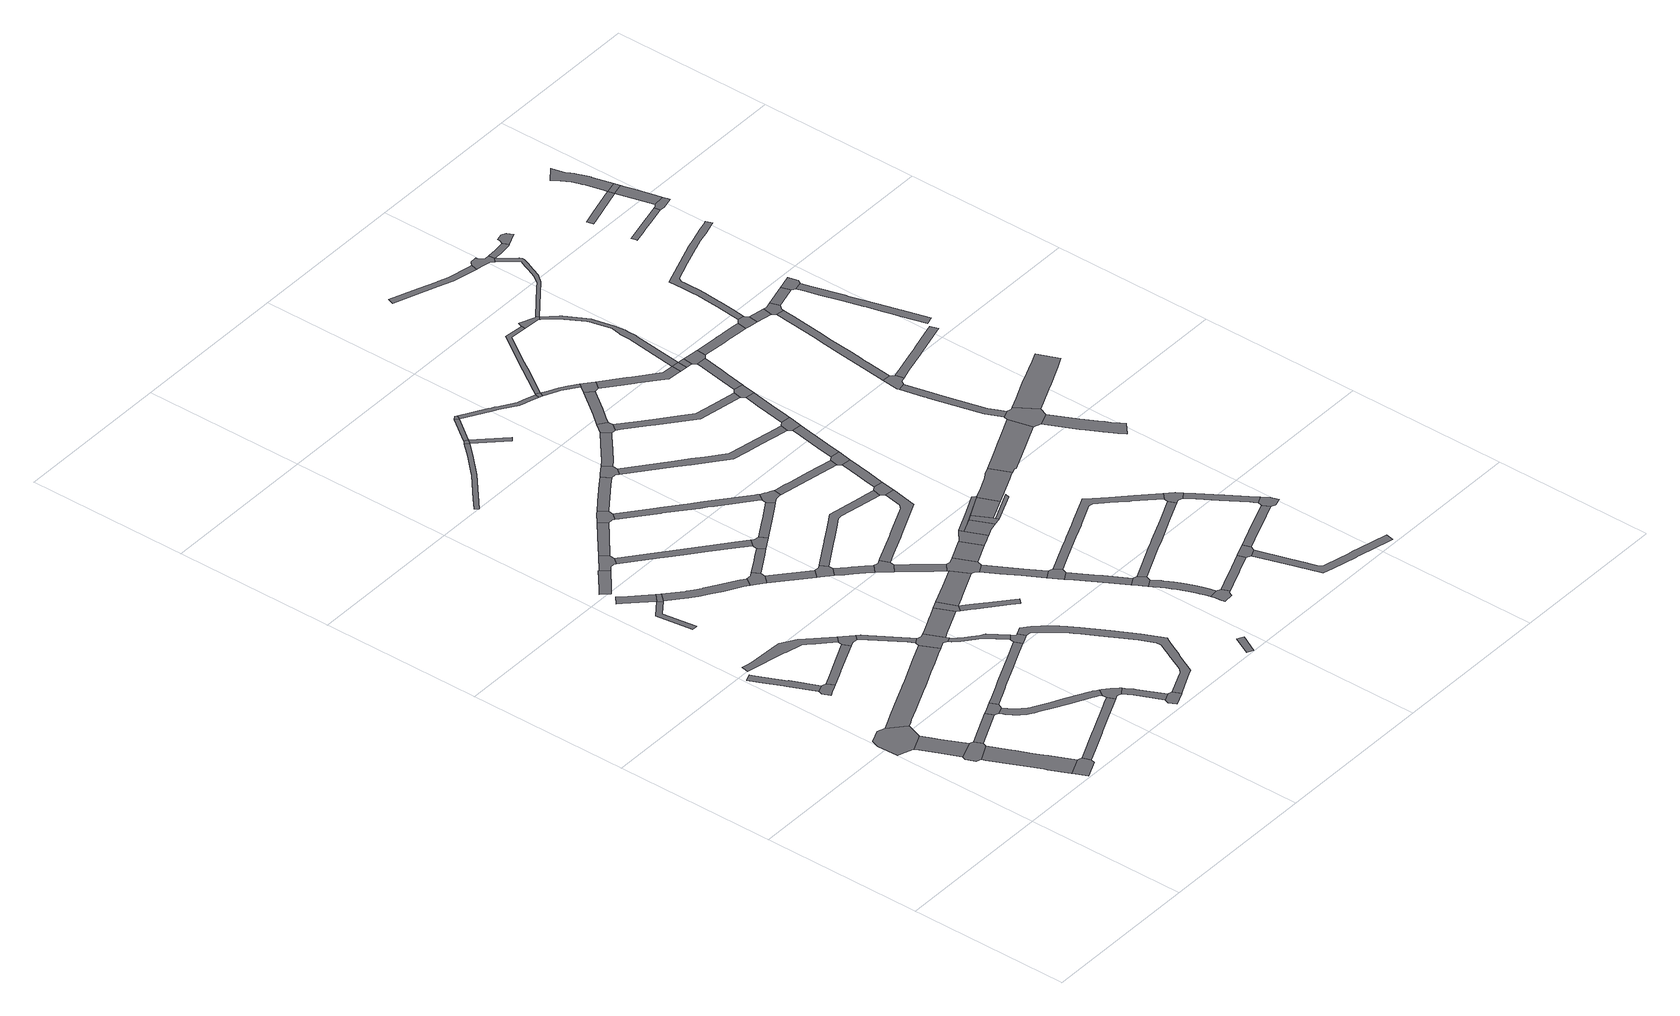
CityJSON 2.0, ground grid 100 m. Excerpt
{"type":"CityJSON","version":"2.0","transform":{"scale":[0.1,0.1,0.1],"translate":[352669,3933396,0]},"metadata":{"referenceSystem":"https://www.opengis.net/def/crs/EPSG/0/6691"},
"CityObjects":{
"road1":{"type":"Road","geometry":[{"type":"MultiSurface","lod":"1","boundaries":[[[0,1,2,3,4,5,6,7,8,9]]]}]},
"road2":{"type":"Road","attributes":{"RoadStructureAttribute.sectionType":"1"},"geometry":[{"type":"MultiSurface","lod":"1","boundaries":[[[7,10,11,12,13,14,15,16,8]]]}]},
"road3":{"type":"Road","geometry":[{"type":"MultiSurface","lod":"1","boundaries":[[[14,13,17,18,19,20,21,22]]]}]},
"road4":{"type":"Road","attributes":{"RoadStructureAttribute.sectionType":"1"},"geometry":[{"type":"MultiSurface","lod":"1","boundaries":[[[19,23,24,25,26,27,28,29,30,31,32,33,34,20]]]}]},
"road5":{"type":"Road","geometry":[{"type":"MultiSurface","lod":"1","boundaries":[[[29,28,35,36,37,38,39,40]]]}]},
"road6":{"type":"Road","attributes":{"RoadStructureAttribute.sectionType":"1"},"geometry":[{"type":"MultiSurface","lod":"1","boundaries":[[[41,42,43,44,45,46,47,48,49,50]]]}]},
"road7":{"type":"Road","attributes":{"RoadStructureAttribute.sectionType":"1"},"geometry":[{"type":"MultiSurface","lod":"1","boundaries":[[[21,51,52,53,22]]]}]},
"road8":{"type":"Road","geometry":[{"type":"MultiSurface","lod":"1","boundaries":[[[54,55,56,57,58,45,44,59,60]]]}]},
"road9":{"type":"Road","geometry":[{"type":"MultiSurface","lod":"1","boundaries":[[[61,62,63,64,52,51,65]]]}]},
"road10":{"type":"Road","attributes":{"RoadStructureAttribute.sectionType":"1"},"geometry":[{"type":"MultiSurface","lod":"1","boundaries":[[[66,67,68,69,70,71,72,0,9,73,74,75,76,77,78,79,80,81,82,83,84,85]]]}]},
"road11":{"type":"Road","attributes":{"RoadStructureAttribute.sectionType":"1"},"geometry":[{"type":"MultiSurface","lod":"1","boundaries":[[[86,87,88,89,90,91,92,93,94,95,96,97,98,99,100,101,102]]]}]},
"road12":{"type":"Road","attributes":{"RoadStructureAttribute.sectionType":"1"},"geometry":[{"type":"MultiSurface","lod":"1","boundaries":[[[39,103,104,105,106,107,108,109,110,111,112,113,114,115,116,40]]]}]},
"road13":{"type":"Road","attributes":{"RoadStructureAttribute.sectionType":"1"},"geometry":[{"type":"MultiSurface","lod":"1","boundaries":[[[117,118,119,120,121,122,123,58,57]]]}]},
"road14":{"type":"Road","attributes":{"RoadStructureAttribute.sectionType":"1"},"geometry":[{"type":"MultiSurface","lod":"1","boundaries":[[[124,125,126,127,128,129,130,131,132]]]}]},
"road15":{"type":"Road","attributes":{"RoadStructureAttribute.sectionType":"1"},"geometry":[{"type":"MultiSurface","lod":"1","boundaries":[[[133,134,135,136,137,138,139,140,141,142,143,144,145,146,147,148,149,150,151,152,153,154,155,156,157,158,159,160,161,162,163,164,165,166,167,168,169,170,171,172,173,61,65]]]}]},
"road16":{"type":"Road","attributes":{"RoadStructureAttribute.sectionType":"1"},"geometry":[{"type":"MultiSurface","lod":"1","boundaries":[[[174,132,175,176,177,178]]]}]},
"road17":{"type":"Road","geometry":[{"type":"MultiSurface","lod":"1","boundaries":[[[179,175,132,131,180]]]}]},
"road18":{"type":"Road","attributes":{"RoadStructureAttribute.sectionType":"1"},"geometry":[{"type":"MultiSurface","lod":"1","boundaries":[[[181,182,183,184,185,186,187,188,189,190,191]]]}]},
"road19":{"type":"Road","geometry":[{"type":"MultiSurface","lod":"1","boundaries":[[[121,120,192,193,194,94,93]]]}]},
"road20":{"type":"Road","attributes":{"RoadStructureAttribute.sectionType":"1"},"geometry":[{"type":"MultiSurface","lod":"1","boundaries":[[[195,196,197,198,199,200,201,202,203,204,63,62,205,206,207,208,209,210,211,212,213,214]]]}]},
"road21":{"type":"Road","attributes":{"RoadStructureAttribute.sectionType":"1"},"geometry":[{"type":"MultiSurface","lod":"1","boundaries":[[[215,216,217,218,194,193,219,220,221,222]]]}]},
"road22":{"type":"Road","geometry":[{"type":"MultiSurface","lod":"1","boundaries":[[[223,224,225,226,227,228,229,154,153,111,110,230,231]]]}]},
"road23":{"type":"Road","attributes":{"RoadStructureAttribute.sectionType":"1"},"geometry":[{"type":"MultiSurface","lod":"1","boundaries":[[[232,233,234,235,236,237,238,239,240,241,242,243,244,245,246,247,248,249,179,180]]]}]},
"road24":{"type":"Road","geometry":[{"type":"MultiSurface","lod":"1","boundaries":[[[250,251,252,191,190,253,254,255,256]]]}]},
"road25":{"type":"Road","attributes":{"RoadStructureAttribute.sectionType":"1"},"geometry":[{"type":"MultiSurface","lod":"1","boundaries":[[[257,258,259,260,261,262,263,264,265,266,267,223,231]]]}]},
"road26":{"type":"Road","geometry":[{"type":"MultiSurface","lod":"1","boundaries":[[[268,269,215,222,85,84,270,271,272,273,274]]]}]},
"road27":{"type":"Road","geometry":[{"type":"MultiSurface","lod":"1","boundaries":[[[275,276,277,278,279,263,262]]]}]},
"road28":{"type":"Road","attributes":{"RoadStructureAttribute.sectionType":"1"},"geometry":[{"type":"MultiSurface","lod":"1","boundaries":[[[280,281,282,283,284,285,272,271,286,287,288,289,290,291,292]]]}]},
"road29":{"type":"Road","geometry":[{"type":"MultiSurface","lod":"1","boundaries":[[[293,294,295,241,240,296,297,298]]]}]},
"road30":{"type":"Road","geometry":[{"type":"MultiSurface","lod":"1","boundaries":[[[273,299,300,301,302,303,304,305,306,307,308,309,274]]]}]},
"road31":{"type":"Road","attributes":{"RoadStructureAttribute.sectionType":"1"},"geometry":[{"type":"MultiSurface","lod":"1","boundaries":[[[310,311,251,250,312,313,314]]]}]},
"road32":{"type":"Road","geometry":[{"type":"MultiSurface","lod":"1","boundaries":[[[291,214,213,315,316,317,318,319,292]]]}]},
"road33":{"type":"Road","attributes":{"RoadStructureAttribute.sectionType":"1"},"geometry":[{"type":"MultiSurface","lod":"1","boundaries":[[[255,320,321,322,323,324,325,326,327,328,329,330,331,332,333,334,256]]]}]},
"road34":{"type":"Road","attributes":{"RoadStructureAttribute.sectionType":"1"},"geometry":[{"type":"MultiSurface","lod":"1","boundaries":[[[335,298,297,336]]]}]},
"road35":{"type":"Road","geometry":[{"type":"MultiSurface","lod":"1","boundaries":[[[337,338,339,303,302]]]}]},
"road36":{"type":"Road","attributes":{"RoadStructureAttribute.sectionType":"1"},"geometry":[{"type":"MultiSurface","lod":"1","boundaries":[[[340,341,342,343,294,293,344,345]]]}]},
"road37":{"type":"Road","attributes":{"RoadStructureAttribute.sectionType":"1"},"geometry":[{"type":"MultiSurface","lod":"1","boundaries":[[[316,346,347,348,349,350,351,352,353,354,355,356,357,358,359,360,361,362,363,364,365,366,367,279,278,368,369,370,371,372,373,374,375,376,377,378,379,380,381,382,383,384,385,317]]]}]},
"road38":{"type":"Road","geometry":[{"type":"MultiSurface","lod":"1","boundaries":[[[386,387,388,389,390,391,335,336]]]}]},
"road39":{"type":"Road","geometry":[{"type":"MultiSurface","lod":"1","boundaries":[[[392,393,314,313,394,395,396,397]]]}]},
"road40":{"type":"Road","attributes":{"RoadStructureAttribute.sectionType":"1"},"geometry":[{"type":"MultiSurface","lod":"1","boundaries":[[[337,398,399,400,401,402,403,404,405,406,338]]]}]},
"road41":{"type":"Road","attributes":{"RoadStructureAttribute.sectionType":"1"},"geometry":[{"type":"MultiSurface","lod":"1","boundaries":[[[407,408,409,410,388,387,411,412,413,414]]]}]},
"road42":{"type":"Road","attributes":{"RoadStructureAttribute.sectionType":"1"},"geometry":[{"type":"MultiSurface","lod":"1","boundaries":[[[415,416,417,418,419,420,421,422,423,424]]]}]},
"road43":{"type":"Road","geometry":[{"type":"MultiSurface","lod":"1","boundaries":[[[425,426,427,428,429,328,327,340,345]]]}]},
"road44":{"type":"Road","attributes":{"RoadStructureAttribute.sectionType":"1"},"geometry":[{"type":"MultiSurface","lod":"1","boundaries":[[[430,431,339,338,432,433,434]]]}]},
"road45":{"type":"Road","geometry":[{"type":"MultiSurface","lod":"1","boundaries":[[[435,436,437,438,439,440,441,407,414]]]}]},
"road46":{"type":"Road","attributes":{"RoadStructureAttribute.sectionType":"1"},"geometry":[{"type":"MultiSurface","lod":"1","boundaries":[[[442,443,444,392,397,445,446,447,448,449]]]}]},
"road47":{"type":"Road","attributes":{"RoadStructureAttribute.sectionType":"1"},"geometry":[{"type":"MultiSurface","lod":"1","boundaries":[[[450,451,452,453,454,455,456,457,458,459,460,438,437]]]}]},
"road48":{"type":"Road","attributes":{"RoadStructureAttribute.sectionType":"1"},"geometry":[{"type":"MultiSurface","lod":"1","boundaries":[[[461,462,463,464,465]]]}]},
"road49":{"type":"Road","attributes":{"RoadStructureAttribute.sectionType":"1"},"geometry":[{"type":"MultiSurface","lod":"1","boundaries":[[[466,467,468,469,470,471,472,473,474,475,396,395,476,477,478,479,480,481,482,483,484,485,486,487]]]}]},
"road50":{"type":"Road","attributes":{"RoadStructureAttribute.sectionType":"1"},"geometry":[{"type":"MultiSurface","lod":"1","boundaries":[[[488,489,490,491,426,425,492,493,494,495]]]}]},
"road51":{"type":"Road","geometry":[{"type":"MultiSurface","lod":"1","boundaries":[[[496,497,498,499,500,501,456,455,430,434]]]}]},
"road52":{"type":"Road","geometry":[{"type":"MultiSurface","lod":"1","boundaries":[[[502,503,504,415,424]]]}]},
"road53":{"type":"Road","geometry":[{"type":"MultiSurface","lod":"1","boundaries":[[[448,505,506,507,508,509,510,449]]]}]},
"road54":{"type":"Road","attributes":{"RoadStructureAttribute.sectionType":"1"},"geometry":[{"type":"MultiSurface","lod":"1","boundaries":[[[511,512,498,497,513,514,515,516]]]}]},
"road55":{"type":"Road","attributes":{"RoadStructureAttribute.sectionType":"1"},"geometry":[{"type":"MultiSurface","lod":"1","boundaries":[[[389,517,518,519,520,521,522,523,524,525,526,527,528,529,530,531,532,533,390]]]}]},
"road56":{"type":"Road","attributes":{"RoadStructureAttribute.sectionType":"1"},"geometry":[{"type":"MultiSurface","lod":"1","boundaries":[[[534,535,502,424]]]}]},
"road57":{"type":"Road","attributes":{"RoadStructureAttribute.sectionType":"1"},"geometry":[{"type":"MultiSurface","lod":"1","boundaries":[[[536,537,503,502]]]}]},
"road58":{"type":"Road","geometry":[{"type":"MultiSurface","lod":"1","boundaries":[[[538,539,540,516,515,541]]]}]},
"road59":{"type":"Road","attributes":{"RoadStructureAttribute.sectionType":"1"},"geometry":[{"type":"MultiSurface","lod":"1","boundaries":[[[542,500,499,543]]]}]},
"road60":{"type":"Road","attributes":{"RoadStructureAttribute.sectionType":"1"},"geometry":[{"type":"MultiSurface","lod":"1","boundaries":[[[544,545,546,547,548,549,550,551,538,541]]]}]},
"road61":{"type":"Road","attributes":{"RoadStructureAttribute.sectionType":"1"},"geometry":[{"type":"MultiSurface","lod":"1","boundaries":[[[552,553,554,555,556,557,558,440,439,559,560,561,562,563,564]]]}]},
"road62":{"type":"Road","geometry":[{"type":"MultiSurface","lod":"1","boundaries":[[[565,566,567,568,569,487,486,488,495,570,571,572,573]]]}]},
"road63":{"type":"Road","geometry":[{"type":"MultiSurface","lod":"1","boundaries":[[[537,536,574,575,576]]]}]},
"road64":{"type":"Road","geometry":[{"type":"MultiSurface","lod":"1","boundaries":[[[577,548,547,578,579,580,581,582,583]]]}]},
"road65":{"type":"Road","attributes":{"RoadStructureAttribute.sectionType":"1"},"geometry":[{"type":"MultiSurface","lod":"1","boundaries":[[[508,584,585,586,587,588,589,590,509]]]}]},
"road66":{"type":"Road","geometry":[{"type":"MultiSurface","lod":"1","boundaries":[[[543,591,592,593,594,595,596,597,598,599,600,601,602,542]]]}]},
"road67":{"type":"Road","attributes":{"RoadStructureAttribute.sectionType":"1"},"geometry":[{"type":"MultiSurface","lod":"1","boundaries":[[[603,604,605,606,607,608,609,610,611,612,613,614,581,580,615,616,617,618,619,620,621,622,623,624,625,626]]]}]},
"road68":{"type":"Road","geometry":[{"type":"MultiSurface","lod":"1","boundaries":[[[627,628,629,630,631,632,633,603,626]]]}]},
"road69":{"type":"Road","attributes":{"RoadStructureAttribute.sectionType":"1"},"geometry":[{"type":"MultiSurface","lod":"1","boundaries":[[[593,634,635,636,637,594]]]}]},
"road70":{"type":"Road","attributes":{"RoadStructureAttribute.sectionType":"1"},"geometry":[{"type":"MultiSurface","lod":"1","boundaries":[[[638,639,640,641,642,643,574,536,644,645,646,647,648,649,650,651]]]}]},
"road71":{"type":"Road","attributes":{"RoadStructureAttribute.sectionType":"1"},"geometry":[{"type":"MultiSurface","lod":"1","boundaries":[[[652,653,654,655,656,657,565,573,658,659,660]]]}]},
"road72":{"type":"Road","geometry":[{"type":"MultiSurface","lod":"1","boundaries":[[[661,662,663,588,587,664]]]}]},
"road73":{"type":"Road","attributes":{"RoadStructureAttribute.sectionType":"1"},"geometry":[{"type":"MultiSurface","lod":"1","boundaries":[[[665,666,667,668,669,670,671,672,673,674,675,676,677,678,679,680,681,507,506]]]}]},
"road74":{"type":"Road","geometry":[{"type":"MultiSurface","lod":"1","boundaries":[[[682,683,684,685,686,687,637,636]]]}]},
"road75":{"type":"Road","geometry":[{"type":"MultiSurface","lod":"1","boundaries":[[[597,688,689,690,598]]]}]},
"road76":{"type":"Road","geometry":[{"type":"MultiSurface","lod":"1","boundaries":[[[563,691,692,525,524,564]]]}]},
"road77":{"type":"Road","attributes":{"RoadStructureAttribute.sectionType":"1"},"geometry":[{"type":"MultiSurface","lod":"1","boundaries":[[[693,694,633,632,695,696,697,698,699]]]}]},
"road78":{"type":"Road","attributes":{"RoadStructureAttribute.sectionType":"1"},"geometry":[{"type":"MultiSurface","lod":"1","boundaries":[[[700,687,686,701]]]}]},
"road79":{"type":"Road","geometry":[{"type":"MultiSurface","lod":"1","boundaries":[[[650,702,703,704,651]]]}]},
"road80":{"type":"Road","attributes":{"RoadStructureAttribute.sectionType":"1"},"geometry":[{"type":"MultiSurface","lod":"1","boundaries":[[[705,706,707,708,692,691,709,710]]]}]},
"road81":{"type":"Road","attributes":{"RoadStructureAttribute.sectionType":"1"},"geometry":[{"type":"MultiSurface","lod":"1","boundaries":[[[711,712,663,662,713,714,715,716,717]]]}]},
"road82":{"type":"Road","geometry":[{"type":"MultiSurface","lod":"1","boundaries":[[[684,718,719,720,721,685]]]}]},
"road83":{"type":"Road","attributes":{"RoadStructureAttribute.sectionType":"1"},"geometry":[{"type":"MultiSurface","lod":"1","boundaries":[[[722,723,724,725,726,577,583,727,728,729,730,731]]]}]},
"road84":{"type":"Road","attributes":{"RoadStructureAttribute.sectionType":"1"},"geometry":[{"type":"MultiSurface","lod":"1","boundaries":[[[732,733,734,735,736,737,738,739,740,741,742,540,539,743,744,745,746,747,748,749,750,751,752,753,754,755,756]]]}]},
"road85":{"type":"Road","geometry":[{"type":"MultiSurface","lod":"1","boundaries":[[[659,705,710,757,758,759,660]]]}]},
"road86":{"type":"Road","attributes":{"RoadStructureAttribute.sectionType":"1"},"geometry":[{"type":"MultiSurface","lod":"1","boundaries":[[[702,760,761,762,763,764,765,766,767,703]]]}]},
"road87":{"type":"Road","geometry":[{"type":"MultiSurface","lod":"1","boundaries":[[[698,768,769,770,771,699]]]}]},
"road88":{"type":"Road","attributes":{"RoadStructureAttribute.sectionType":"1"},"geometry":[{"type":"MultiSurface","lod":"1","boundaries":[[[772,773,774,775,776,777,778,779,780,781,782,783,784,785,661,664]]]}]},
"road89":{"type":"Road","geometry":[{"type":"MultiSurface","lod":"1","boundaries":[[[763,786,717,716,787,788,764]]]}]},
"road90":{"type":"Road","attributes":{"RoadStructureAttribute.sectionType":"1"},"geometry":[{"type":"MultiSurface","lod":"1","boundaries":[[[758,789,790,791,792,793,794,795,796,759]]]}]},
"road91":{"type":"Road","attributes":{"RoadStructureAttribute.sectionType":"7"},"geometry":[{"type":"MultiSurface","lod":"1","boundaries":[[[797,798,799,800,801,802,803,804,805,700,701,806,807,808,809,810,811,812,813]]]}]},
"road92":{"type":"Road","geometry":[{"type":"MultiSurface","lod":"1","boundaries":[[[673,794,793,814,815,816,674]]]}]},
"road93":{"type":"Road","attributes":{"RoadStructureAttribute.sectionType":"1"},"geometry":[{"type":"MultiSurface","lod":"1","boundaries":[[[817,818,819,820,821,822,823,824,825,826,827,704,703]]]}]},
"road94":{"type":"Road","attributes":{"RoadStructureAttribute.sectionType":"1"},"geometry":[{"type":"MultiSurface","lod":"1","boundaries":[[[828,829,830,831,832,833,834,835,836,769,768,837,838,839,840,841,842,843,844,845,846]]]}]},
"road95":{"type":"Road","attributes":{"RoadStructureAttribute.sectionType":"1"},"geometry":[{"type":"MultiSurface","lod":"1","boundaries":[[[787,847,848,849,850,851,852,853,854,855,856,857,788]]]}]},
"road96":{"type":"Road","attributes":{"RoadStructureAttribute.sectionType":"1"},"geometry":[{"type":"MultiSurface","lod":"1","boundaries":[[[858,859,816,815,860,861,862,863]]]}]},
"road97":{"type":"Road","attributes":{"RoadStructureAttribute.sectionType":"1"},"geometry":[{"type":"MultiSurface","lod":"1","boundaries":[[[864,865,771,770,866,867,868,869]]]}]},
"road98":{"type":"Road","geometry":[{"type":"MultiSurface","lod":"1","boundaries":[[[870,779,778,863,862,871,872,873]]]}]},
"road99":{"type":"Road","geometry":[{"type":"MultiSurface","lod":"1","boundaries":[[[755,731,730,874,875,876,877,756]]]}]},
"road100":{"type":"Road","geometry":[{"type":"MultiSurface","lod":"1","boundaries":[[[854,853,878,879]]]}]},
"road101":{"type":"Road","attributes":{"RoadStructureAttribute.sectionType":"1"},"geometry":[{"type":"MultiSurface","lod":"1","boundaries":[[[880,881,882,883,884,885,886,887,797,813]]]}]},
"road102":{"type":"Road","attributes":{"RoadStructureAttribute.sectionType":"1"},"geometry":[{"type":"MultiSurface","lod":"1","boundaries":[[[888,889,890,891,892,876,875,893,894,895,896,897]]]}]},
"road103":{"type":"Road","attributes":{"RoadStructureAttribute.sectionType":"1"},"geometry":[{"type":"MultiSurface","lod":"1","boundaries":[[[898,899,900,901,902,903,904,870,873]]]}]},
"road104":{"type":"Road","attributes":{"RoadStructureAttribute.sectionType":"1"},"geometry":[{"type":"MultiSurface","lod":"1","boundaries":[[[878,905,906,879]]]}]},
"road105":{"type":"Road","geometry":[{"type":"MultiSurface","lod":"1","boundaries":[[[907,908,909,910,911,822,821,912,913,914]]]}]},
"road106":{"type":"Road","geometry":[{"type":"MultiSurface","lod":"1","boundaries":[[[868,915,916,917,918,888,897,869]]]}]},
"road107":{"type":"Road","attributes":{"RoadStructureAttribute.sectionType":"1"},"geometry":[{"type":"MultiSurface","lod":"1","boundaries":[[[919,920,921,922,923,924,925,926,927,854,879,928,929,930,931,932,933,934,935,936,937,907,914]]]}]},
"road108":{"type":"Road","geometry":[{"type":"MultiSurface","lod":"1","boundaries":[[[902,901,938,939,940,906,905]]]}]},
"road109":{"type":"Road","attributes":{"RoadStructureAttribute.sectionType":"1"},"geometry":[{"type":"MultiSurface","lod":"1","boundaries":[[[941,942,943,944,945,946,947,948,949,950,951,952]]]}]},
"road110":{"type":"Road","attributes":{"RoadStructureAttribute.sectionType":"1"},"geometry":[{"type":"MultiSurface","lod":"1","boundaries":[[[953,954,955,956,957,958,959,960,961,962,963,964,965,966,967]]]}]},
"road111":{"type":"Road","geometry":[{"type":"MultiSurface","lod":"1","boundaries":[[[968,969,970,971,953,967,884,883,972]]]}]},
"road112":{"type":"Road","attributes":{"RoadStructureAttribute.sectionType":"7"},"geometry":[{"type":"MultiSurface","lod":"1","boundaries":[[[973,974,975,976,977,978,979,939,938,980,981,982,983,984,985,986]]]}]},
"road113":{"type":"Road","geometry":[{"type":"MultiSurface","lod":"1","boundaries":[[[987,988,959,958,989,990,991,992]]]}]},
"road114":{"type":"Road","attributes":{"RoadStructureAttribute.sectionType":"1"},"geometry":[{"type":"MultiSurface","lod":"1","boundaries":[[[993,994,995,996,997,998,999,1000,1001,968,972,1002,1003,1004,1005,1006,1007,1008,1009]]]}]},
"road115":{"type":"Road","attributes":{"RoadStructureAttribute.sectionType":"1"},"geometry":[{"type":"MultiSurface","lod":"1","boundaries":[[[1010,1011,1012,1013,1014,1015,1016,1017,1018,1019,1020,1021,1022,1023,1024,908,907,1025,1026,1027,1028,1029,1030,1031,1032,1033,1034,1035,1036,1037,1038,1039,1040,1041]]]}]},
"road116":{"type":"Road","geometry":[{"type":"MultiSurface","lod":"1","boundaries":[[[1042,1043,1044,1045,1046,1047,946,945,1048,1049,1010,1041]]]}]},
"road117":{"type":"Road","attributes":{"RoadStructureAttribute.sectionType":"1"},"geometry":[{"type":"MultiSurface","lod":"1","boundaries":[[[1050,1051,1052,1053,1054,1055,1056,1057,1058,1059,1060,1061,1062,1063,1064,1065,987,992]]]}]},
"road118":{"type":"Road","geometry":[{"type":"MultiSurface","lod":"1","boundaries":[[[1066,1067,986,985,1068,1069,1070,1071]]]}]},
"road119":{"type":"Road","attributes":{"RoadStructureAttribute.sectionType":"1"},"geometry":[{"type":"MultiSurface","lod":"1","boundaries":[[[1072,1073,1070,1069]]]}]},
"road120":{"type":"Road","attributes":{"RoadStructureAttribute.sectionType":"1"},"geometry":[{"type":"MultiSurface","lod":"1","boundaries":[[[1074,1075,1076,1077,1078,1079,970,969,1080,1081,1082,1083,1084,1085,1086]]]}]},
"road121":{"type":"Road","attributes":{"RoadStructureAttribute.sectionType":"1"},"geometry":[{"type":"MultiSurface","lod":"1","boundaries":[[[1087,1088,1089,1090,1091,1092,1093,1042,1041]]]}]},
"road122":{"type":"Road","attributes":{"RoadStructureAttribute.sectionType":"1"},"geometry":[{"type":"MultiSurface","lod":"1","boundaries":[[[1094,1095,1096,1097,1098,991,990,1099,1100,1101,1102,1103,1104]]]}]},
"road123":{"type":"Road","geometry":[{"type":"MultiSurface","lod":"1","boundaries":[[[1105,1073,1072,1106,1060,1059,1107,1108,1109,1110,1111]]]}]},
"road124":{"type":"Road","geometry":[{"type":"MultiSurface","lod":"1","boundaries":[[[1112,1113,1114,1115,1090,1089,1116]]]}]},
"road125":{"type":"Road","attributes":{"RoadStructureAttribute.sectionType":"1"},"geometry":[{"type":"MultiSurface","lod":"1","boundaries":[[[1110,1117,1118,1119,1111]]]}]},
"road126":{"type":"Road","attributes":{"RoadStructureAttribute.sectionType":"1"},"geometry":[{"type":"MultiSurface","lod":"1","boundaries":[[[1120,1121,1122,1123,1124,1125,1126,1127,1128,1129,1130,1131,1132,1133,1066,1071,1134,1135,1136,1137,1138,1139,1140,1141,1142,1143,1144,1145,1146,1147,1148,1149,1150]]]}]},
"road127":{"type":"Road","attributes":{"RoadStructureAttribute.sectionType":"1"},"geometry":[{"type":"MultiSurface","lod":"1","boundaries":[[[1151,1152,1153,1154,1155,1156,1157,1158,1159,1160,1161,1162,1163,1164,1165,1166,1167,1168,1169]]]}]},
"road128":{"type":"Road","geometry":[{"type":"MultiSurface","lod":"1","boundaries":[[[1168,1170,1171,1172,1119,1118,1169]]]}]},
"road129":{"type":"Road","attributes":{"RoadStructureAttribute.sectionType":"1"},"geometry":[{"type":"MultiSurface","lod":"1","boundaries":[[[1173,1174,1175,1176,1177,1178,1179,1180,1181]]]}]},
"road130":{"type":"Road","attributes":{"RoadStructureAttribute.sectionType":"1"},"geometry":[{"type":"MultiSurface","lod":"1","boundaries":[[[1182,1183,1184,1185,1186,1187]]]}]},
"road131":{"type":"Road","geometry":[{"type":"MultiSurface","lod":"1","boundaries":[[[1180,1188,1189,1190,1191,1192,1193,1181]]]}]},
"road132":{"type":"Road","attributes":{"RoadStructureAttribute.sectionType":"1"},"geometry":[{"type":"MultiSurface","lod":"1","boundaries":[[[1192,1191,1194,1195,1196,1197,1187]]]}]},
"road133":{"type":"Road","attributes":{"RoadStructureAttribute.sectionType":"1"},"geometry":[{"type":"MultiSurface","lod":"1","boundaries":[[[1198,1199,1200,1201,1202,1203,1204,1205,1182,1206,1207,1208,1209,1210,1211,1212,1213,1214,1215,1216]]]}]},
"road134":{"type":"Road","geometry":[{"type":"MultiSurface","lod":"1","boundaries":[[[1197,1206,1182,1187]]]}]}
},
"vertices":[
[150,1117,0],[102,1134,0],[19,1097,0],[2,1050,0],[7,919,0],[28,911,0],[98,885,0],[101,884,0],[209,934,0],[245,1030,0],
[114,857,0],[150,778,0],[165,744,0],[212,641,0],[324,686,0],[258,828,0],[245,856,0],
[202,613,0],[226,559,0],[255,547,0],[361,602,0],[372,629,0],[351,676,0],
[265,524,0],[328,388,0],[360,317,0],[399,233,0],[407,215,0],[462,95,0],[571,145,0],[504,291,0],[501,297,0],[468,369,0],[429,454,0],[412,491,0],
[463,94,0],[464,90,0],[500,11,0],[609,61,0],[619,88,0],[599,135,0],
[46,1893,0],[103,1768,0],[109,1756,0],[183,1595,0],[227,1616,0],[154,1779,0],[153,1779,0],[75,1947,0],[63,1975,0],[18,1955,0],
[602,735,0],[581,782,0],[435,715,0],
[194,1522,0],[234,1541,0],[247,1546,0],[278,1561,0],[257,1606,0],[178,1582,0],[173,1568,0],
[674,746,0],[687,774,0],[670,822,0],[593,787,0],[628,724,0],
[706,1372,0],[538,1295,0],[494,1275,0],[479,1268,0],[394,1230,0],[254,1166,0],[191,1136,0],[275,1045,0],[292,1053,0],[329,1069,0],[376,1090,0],[397,1100,0],[528,1159,0],[561,1173,0],[636,1208,0],[681,1229,0],[757,1263,0],[834,1300,0],[876,1319,0],[825,1426,0],
[82,1999,0],[101,1995,0],[327,1946,0],[340,1943,0],[442,1919,0],[481,1882,0],[495,1867,0],[581,1782,0],[613,1814,0],[526,1900,0],[525,1900,0],[463,1964,0],[376,2019,0],[358,2021,0],[156,2032,0],[124,2038,0],[90,2044,0],
[624,90,0],[715,132,0],[838,189,0],[855,197,0],[956,244,0],[1004,266,0],[1053,289,0],[1113,316,0],[1093,361,0],[1050,342,0],[1027,331,0],[834,243,0],[824,238,0],[796,225,0],
[358,1597,0],[391,1612,0],[395,1614,0],[598,1707,0],[577,1753,0],[390,1666,0],[347,1647,0],
[153,2684,0],[186,2457,0],[212,2455,0],[214,2455,0],[220,2455,0],[219,2463,0],[190,2668,0],[275,2729,0],[256,2756,0],
[639,703,0],[643,693,0],[653,676,0],[663,659,0],[674,645,0],[675,643,0],[689,628,0],[703,615,0],[717,601,0],[734,589,0],[737,588,0],[751,580,0],[760,575,0],[774,567,0],[849,527,0],[927,485,0],[1056,416,0],[1058,415,0],[1068,409,0],[1086,399,0],[1094,392,0],[1123,434,0],[1113,440,0],[1093,454,0],[1080,460,0],[1073,464,0],[1025,489,0],[947,532,0],[901,556,0],[866,575,0],[784,619,0],[776,623,0],[762,632,0],[749,643,0],[737,654,0],[726,665,0],[715,677,0],[705,690,0],[696,703,0],[689,717,0],[685,725,0],
[127,2891,0],[300,2799,0],[170,2932,0],[152,2954,0],[106,2915,0],
[322,2780,0],[282,2734,0],
[270,3167,0],[216,3122,0],[143,3060,0],[115,3036,0],[157,2987,0],[201,3023,0],[248,3062,0],[264,3076,0],[312,3114,0],[314,3117,0],[274,3163,0],
[627,1720,0],[657,1715,0],[685,1744,0],
[1031,990,0],[843,902,0],[807,885,0],[795,879,0],[788,876,0],[775,870,0],[754,860,0],[712,841,0],[687,830,0],[679,826,0],[733,796,0],[742,800,0],[782,819,0],[815,834,0],[843,848,0],[892,870,0],[991,915,0],[1053,944,0],[1185,1004,0],[1164,1050,0],
[866,1477,0],[847,1505,0],[724,1693,0],[703,1726,0],[673,1700,0],[694,1668,0],[811,1492,0],[834,1455,0],
[1208,349,0],[1202,357,0],[1186,376,0],[1176,388,0],[1170,394,0],[1152,412,0],[1133,427,0],[1138,328,0],[1167,319,0],
[384,2645,0],[386,2644,0],[430,2612,0],[432,2611,0],[463,2589,0],[485,2575,0],[547,2534,0],[647,2475,0],[674,2455,0],[710,2506,0],[680,2527,0],[581,2586,0],[569,2593,0],[501,2637,0],[499,2638,0],[460,2665,0],[427,2689,0],[422,2692,0],
[411,3200,0],[373,3246,0],[276,3164,0],[339,3138,0],[368,3139,0],[379,3130,0],[411,3169,0],
[1175,309,0],[1186,292,0],[1196,273,0],[1201,264,0],[1223,215,0],[1272,106,0],[1319,126,0],[1246,284,0],[1241,295,0],[1228,316,0],[1217,337,0],
[898,1463,0],[872,1470,0],[922,1341,0],[949,1329,0],[978,1341,0],[971,1360,0],[919,1473,0],
[1262,77,0],[1283,32,0],[1368,70,0],[1371,72,0],[1349,117,0],
[1124,1210,0],[1100,1226,0],[1061,1255,0],[1018,1292,0],[1005,1305,0],[984,1328,0],[959,1309,0],[994,1274,0],[1024,1247,0],[1054,1222,0],[1081,1202,0],[1168,1078,0],[1200,1101,0],
[793,2477,0],[767,2520,0],[742,2505,0],[732,2415,0],[749,2400,0],[790,2447,0],
[1000,1374,0],[1069,1406,0],[1120,1430,0],[1181,1458,0],[1128,1569,0],[1072,1543,0],[1050,1533,0],[1011,1515,0],[990,1505,0],[950,1487,0],[943,1484,0],
[511,3363,0],[505,3358,0],[547,3313,0],[632,3385,0],[594,3432,0],
[1206,1013,0],[1251,1034,0],[1231,1079,0],[1219,1074,0],[1216,1078,0],
[578,2968,0],[581,2966,0],[582,2965,0],[663,2899,0],[752,2827,0],[784,2801,0],[884,2718,0],[954,2660,0],[987,2699,0],[923,2753,0],[817,2840,0],[768,2880,0],[706,2929,0],[613,3005,0],[597,3018,0],
[993,2267,0],[953,2222,0],
[1199,1443,0],[1228,1477,0],[1177,1591,0],
[951,2630,0],[885,2591,0],[860,2575,0],[825,2554,0],[932,2561,0],[977,2588,0],
[1280,1030,0],[1312,1000,0],[1401,884,0],[1423,846,0],[1425,842,0],[1432,830,0],[1442,813,0],[1489,728,0],[1515,681,0],[1516,679,0],[1593,540,0],[1634,449,0],[1634,420,0],[1633,418,0],[1622,396,0],[1609,369,0],[1593,337,0],[1591,333,0],[1529,212,0],[1507,188,0],[1497,184,0],[1418,148,0],[1428,98,0],[1523,143,0],[1558,159,0],[1623,287,0],[1627,293,0],[1667,370,0],[1684,401,0],[1699,432,0],[1639,563,0],[1562,711,0],[1549,732,0],[1481,853,0],[1447,911,0],[1424,946,0],[1395,987,0],[1365,1024,0],[1329,1061,0],[1282,1102,0],
[967,2210,0],[1021,2159,0],[1063,2203,0],[1065,2232,0],[1039,2275,0],[1023,2266,0],
[675,3496,0],[655,3482,0],[664,3385,0],[675,3377,0],[707,3416,0],[710,3447,0],
[1244,1406,0],[1266,1388,0],[1412,1266,0],[1452,1231,0],[1477,1257,0],[1369,1352,0],[1337,1381,0],[1329,1387,0],[1274,1436,0],
[1220,2048,0],[1189,2080,0],[1138,2132,0],[1124,2146,0],[1062,2120,0],[1095,2089,0],[1142,2041,0],[1177,2006,0],
[694,4415,0],[622,4335,0],[528,4241,0],[502,4214,0],[346,4077,0],[282,4020,0],[299,3999,0],[520,4194,0],[642,4316,0],[714,4396,0],
[1061,2639,0],[1036,2683,0],[1010,2684,0],[1005,2684,0],[1003,2686,0],
[1433,1704,0],[1308,1649,0],[1284,1503,0],[1308,1514,0],[1490,1597,0],
[1207,1975,0],[1224,1955,0],[1246,1929,0],[1292,1967,0],[1297,1998,0],[1273,2052,0],[1249,2041,0],
[864,3632,0],[744,3546,0],[741,3544,0],[718,3452,0],[899,3582,0],[924,3599,0],[950,3617,0],[916,3668,0],
[1316,1846,0],[1336,1823,0],[1363,1789,0],[1381,1767,0],[1404,1740,0],[1425,1715,0],[1471,1752,0],[1462,1763,0],[1411,1827,0],[1362,1887,0],[1348,1902,0],
[1964,117,0],[1952,122,0],[1924,135,0],[1865,21,0],[1902,2,0],
[1319,2918,0],[1309,2926,0],[1292,2940,0],[1126,3076,0],[1097,3100,0],[1094,3102,0],[1026,3158,0],[908,3253,0],[880,3276,0],[708,3416,0],[693,3362,0],[772,3298,0],[790,3284,0],[872,3217,0],[877,3213,0],[983,3127,0],[1036,3083,0],[1068,3057,0],[1095,3035,0],[1293,2874,0],[1298,2870,0],[1328,2912,0],
[1295,2841,0],[1294,2840,0],[1171,2765,0],[1145,2749,0],[1096,2661,0],[1183,2713,0],[1295,2781,0],[1321,2797,0],
[1518,1589,0],[1528,1573,0],[1580,1603,0],[1588,1634,0],[1531,1762,0],[1497,1747,0],
[732,4418,0],[710,4434,0],[703,4425,0],
[981,3616,0],[997,3603,0],[1029,3643,0],[1031,3674,0],[997,3724,0],[935,3681,0],
[1695,1407,0],[1682,1431,0],[1585,1476,0],[1643,1377,0],[1711,1261,0],[1763,1292,0],
[1251,2345,0],[1263,2352,0],[1359,2411,0],[1399,2435,0],[1422,2449,0],[1451,2454,0],[1629,2421,0],[1721,2404,0],[1733,2454,0],[1687,2462,0],[1600,2478,0],[1425,2509,0],[1344,2460,0],[1307,2438,0],[1224,2388,0],[1216,2382,0],[1148,2341,0],
[873,4232,0],[894,4249,0],
[845,4571,0],[824,4589,0],
[1811,1211,0],[1820,1239,0],[1793,1282,0],[1759,1180,0],
[1667,1823,0],[1724,1696,0],
[1770,1161,0],[1851,1024,0],[1897,946,0],[1942,870,0],[1993,901,0],[1911,1040,0],[1905,1050,0],[1902,1054,0],
[1720,2270,0],[1701,2246,0],[1554,2179,0],[1490,2150,0],[1476,2143,0],[1380,2100,0],[1285,2057,0],[1369,2030,0],[1500,2088,0],[1527,2101,0],[1771,2212,0],[1801,2374,0],[1741,2381,0],
[1403,2872,0],[1383,2880,0],[1369,2886,0],[1354,2895,0],[1338,2904,0],[1351,2815,0],[1363,2818,0],[1382,2821,0],[1394,2819,0],
[858,4594,0],[850,4599,0],[847,4604,0],
[2022,892,0],[1963,835,0],[1974,815,0],[1989,791,0],[2040,821,0],[2045,834,0],[2050,850,0],
[1068,3699,0],[1144,3764,0],[1236,3844,0],[1256,3861,0],[1222,3911,0],[1145,3845,0],[1031,3747,0],
[1771,1716,0],[1803,1731,0],[1808,1733,0],[1753,1854,0],[1752,1856,0],[1752,1857,0],[1754,1858,0],[1742,1883,0],[1709,1857,0],[1695,1845,0],[1690,1841,0],[1671,1826,0],
[2185,485,0],[2177,523,0],[2167,553,0],[2156,589,0],[2145,617,0],[2134,645,0],[2121,675,0],[2105,708,0],[2091,734,0],[2077,760,0],[2071,769,0],[2069,773,0],[2002,768,0],[2023,732,0],[2038,706,0],[2051,681,0],[2065,654,0],[2077,625,0],[2089,596,0],[2099,567,0],[2100,564,0],[2109,537,0],[2118,507,0],[2126,476,0],
[2133,447,0],[2138,418,0],[2143,388,0],[2204,393,0],[2218,420,0],[2231,425,0],[2212,471,0],
[1852,1753,0],[1857,1754,0],[1909,1768,0],[1849,1898,0],
[1193,4404,0],[1152,4417,0],[1054,4480,0],[1044,4487,0],[1030,4496,0],[1013,4506,0],[1005,4479,0],[1013,4474,0],[1040,4457,0],[1140,4392,0],[1154,4388,0],[1204,4372,0],[1255,4356,0],[1264,4382,0],
[1643,2825,0],[1518,2848,0],[1466,2858,0],[1454,2859,0],[1435,2863,0],[1419,2867,0],[1634,2776,0],[1784,2749,0],[1794,2798,0],
[1316,3901,0],[1314,3931,0],[1266,3968,0],[1286,3860,0],
[1229,3416,0],[1302,3357,0],[1302,3356,0],[1376,3296,0],[1482,3210,0],[1576,3193,0],[1679,3174,0],[1831,3145,0],[1855,3140,0],[1866,3192,0],[1774,3208,0],[1689,3223,0],[1585,3242,0],[1505,3257,0],[1403,3340,0],[1345,3388,0],[1262,3455,0],
[1947,1775,0],[1948,1775,0],[1955,1778,0],[1947,1796,0],[1941,1807,0],[1885,1915,0],
[2033,1992,0],[2015,2013,0],[1891,1953,0],
[1817,2465,0],[1758,2471,0],
[2396,547,0],[2321,516,0],[2284,447,0],[2391,491,0],[2402,495,0],[2513,540,0],[2494,587,0],
[2026,1986,0],[2077,1868,0],
[1281,4348,0],[1291,4373,0],[1268,4389,0],
[1803,2725,0],[1802,2718,0],[1781,2603,0],[1766,2519,0],[1836,2569,0],[1864,2719,0],
[1341,4063,0],[1320,4036,0],[1343,3969,0],[1388,4026,0],[1474,4142,0],[1484,4155,0],[1438,4196,0],
[1983,1790,0],[2137,1858,0],[2144,1884,0],[1975,1808,0],
[2478,1099,0],[2319,1028,0],[2295,1017,0],[2247,995,0],[2123,938,0],[2276,954,0],[2348,986,0],[2505,1057,0],[2653,1124,0],[2633,1169,0],
[2563,1342,0],[2540,1364,0],[2467,1438,0],[2376,1530,0],[2366,1541,0],[2334,1526,0],[2198,1464,0],[2155,1445,0],[2052,1398,0],[2027,1387,0],[1973,1362,0],[1895,1273,0],[2003,1323,0],[2082,1358,0],[2099,1365,0],[2183,1402,0],[2200,1410,0],[2339,1475,0],[2368,1469,0],[2433,1405,0],[2497,1340,0],[2509,1329,0],[2516,1322,0],[2639,1200,0],[2673,1233,0],
[1866,2732,0],[1880,2809,0],[1819,2814,0],
[1358,4309,0],[1366,4306,0],[1375,4301,0],[1468,4237,0],[1485,4259,0],[1433,4295,0],[1389,4325,0],[1335,4351,0],
[2539,526,0],[2586,548,0],[2599,575,0],[2583,623,0],
[1307,3843,0],[1417,3753,0],[1457,3721,0],[1568,3631,0],[1648,3566,0],[1814,3536,0],[1923,3516,0],[1934,3565,0],[1788,3592,0],[1669,3614,0],[1591,3676,0],[1488,3760,0],[1388,3842,0],[1386,3844,0],
[1450,4213,0],[1515,4158,0],[1552,4204,0],
[1887,2851,0],[1896,2902,0],[1911,2982,0],[1922,3046,0],[1934,3112,0],[1874,3118,0],[1871,3101,0],[1839,2925,0],
[2261,2101,0],[2216,2080,0],[2188,2061,0],[2178,2056,0],[2176,2055,0],[2154,2045,0],[2079,2011,0],[2058,2002,0],[2034,1990,0],[2144,1899,0],[2157,1904,0],[2181,1915,0],[2182,1916,0],[2262,1952,0],[2288,1964,0],[2299,1969,0],[2316,1975,0],
[1937,3130,0],[1951,3202,0],[1891,3208,0],
[1306,4396,0],[1416,4560,0],[1446,4605,0],[1576,4796,0],[1682,4787,0],[1684,4814,0],[1562,4824,0],[1553,4811,0],[1423,4621,0],[1391,4573,0],[1289,4421,0],
[2953,117,0],[2910,127,0],[2875,135,0],[2819,148,0],[2717,171,0],[2695,192,0],[2678,245,0],[2675,254,0],[2643,358,0],[2597,338,0],[2636,214,0],[2661,133,0],[2726,118,0],[2877,83,0],[2893,79,0],[2903,77,0],[3095,33,0],[3121,27,0],[3132,76,0],
[1624,4069,0],[1669,4032,0],[1680,4023,0],[1813,3914,0],[1813,3913,0],[1880,3909,0],[1904,3907,0],[1910,3967,0],[1838,3973,0],[1705,4079,0],[1682,4098,0],
[1925,3397,0],[1911,3322,0],[1955,3226,0],[1977,3346,0],[2002,3484,0],[1942,3491,0],
[2768,699,0],[2627,641,0],[2664,602,0],[2781,650,0],[2940,714,0],[2917,758,0],
[1958,3583,0],[2002,3485,0],[2017,3570,0],[2018,3574,0],
[2674,1134,0],[2702,1125,0],[2743,1152,0],[2720,1187,0],
[1951,3903,0],[1956,3963,0],
[2351,1989,0],[2355,1979,0],[2455,2025,0],[2694,2133,0],[2658,2283,0],[2507,2213,0],[2475,2199,0],[2391,2160,0],
[2970,809,0],[2961,823,0],[2864,969,0],[2858,978,0],[2778,1099,0],[2743,1065,0],[2813,959,0],[2902,824,0],[2912,808,0],[2926,787,0],
[2040,3694,0],[2049,3742,0],[2066,3834,0],[2073,3874,0],[2012,3876,0],[2005,3835,0],[1983,3717,0],
[1993,3900,0],[1998,3960,0],
[1807,4793,0],[1796,4808,0],[1790,4803,0],[1700,4838,0],[1694,4841,0],[1699,4786,0],[1788,4779,0],[1789,4777,0],
[2967,702,0],[3015,717,0],[3000,765,0],[2999,766,0],
[1794,4772,0],[1859,4699,0],[1933,4565,0],[1939,4553,0],[1944,4533,0],[1971,4426,0],[1958,4368,0],[1955,4357,0],[1955,4295,0],[1998,4279,0],[2000,4289,0],[2001,4346,0],[2002,4360,0],[2002,4365,0],[1995,4430,0],[1967,4544,0],[1963,4563,0],[1887,4700,0],[1881,4712,0],
[2097,3892,0],[2103,3952,0],[2028,3957,0],
[1412,5475,0],[1576,5414,0],[1710,5363,0],[1768,5342,0],[1923,5310,0],[1931,5351,0],[1916,5354,0],[1774,5383,0],[1711,5406,0],[1707,5408,0],[1601,5448,0],[1427,5514,0],
[2714,2331,0],[2693,2376,0],[2669,2429,0],[2612,2662,0],[2594,2740,0],[2555,2907,0],[2506,2895,0],[2538,2754,0],[2540,2747,0],[2544,2732,0],[2545,2725,0],[2562,2652,0],[2614,2438,0],[2621,2408,0],[2668,2311,0],
[2823,2152,0],[2841,2200,0],[2757,2327,0],[2743,2322,0],[2741,2116,0],
[2416,3927,0],[2389,3929,0],[2307,3936,0],[2284,3937,0],[2279,3938,0],[2253,3940,0],[2249,3940,0],[2243,3880,0],[2274,3878,0],[2301,3876,0],[2384,3870,0],[2411,3868,0],[2412,3868,0],[2422,3926,0],
[2515,3014,0],[2502,2909,0],[2570,2931,0],[2601,2940,0],[2587,2989,0],[2566,3009,0],
[3028,1766,0],[3009,1796,0],[2984,1837,0],[2968,1866,0],[2961,1878,0],[2949,1899,0],[2937,1920,0],[2916,1964,0],[2913,1969,0],[2833,1927,0],[2836,1922,0],[2859,1878,0],[2882,1834,0],[2892,1815,0],[2907,1790,0],[2933,1747,0],[2960,1706,0],
[2035,5273,0],[2115,5180,0],[2124,5166,0],[2114,5144,0],[2104,5122,0],[2090,5089,0],[2082,5071,0],[2081,5067,0],[2066,5033,0],[2062,5028,0],[2055,5017,0],[2048,5007,0],[2041,4997,0],[2033,4986,0],[1999,4961,0],[2050,4974,0],[2058,4984,0],[2065,4994,0],[2073,5004,0],[2081,5013,0],[2088,5023,0],[2094,5036,0],[2103,5058,0],[2111,5076,0],[2122,5101,0],[2135,5131,0],[2144,5152,0],[2145,5155,0],[2149,5166,0],[2148,5177,0],[2141,5193,0],[2057,5292,0],
[2055,5332,0],[2031,5331,0],[2020,5333,0],[1999,5358,0],[1998,5376,0],[1955,5372,0],[1958,5303,0],[2020,5291,0],
[2585,3176,0],[2589,3207,0],[2590,3216,0],[2600,3300,0],[2619,3462,0],[2625,3514,0],[2645,3672,0],[2652,3732,0],[2660,3795,0],[2661,3808,0],[2610,3814,0],[2576,3519,0],[2571,3481,0],[2551,3319,0],[2540,3220,0],[2532,3153,0],
[2450,3947,0],[2424,3928,0],[2441,3863,0],[2494,3854,0],[2504,3915,0],[2487,3940,0],
[2593,3839,0],[2603,3898,0],
[3137,2495,0],[3122,2488,0],[2993,2434,0],[2978,2427,0],[2938,2409,0],[2834,2362,0],[2891,2223,0],[3000,2273,0],[3017,2281,0],[3028,2286,0],[3182,2356,0],[3253,2391,0],[3199,2523,0],
[2114,5294,0],[2190,5303,0],[2201,5308,0],[2185,5345,0],[2179,5342,0],[2110,5334,0],[2093,5334,0],
[3036,3112,0],[2970,3094,0],[2852,3061,0],[2832,3056,0],[2795,3045,0],[2671,2959,0],[2811,2998,0],[2832,3004,0],[2839,3005,0],[2941,3033,0],[3051,3063,0],
[2625,3895,0],[2601,3828,0],[2663,3825,0],[2665,3827,0],[2674,3837,0],[2683,3847,0],[2667,3906,0],
[2266,5380,0],[2239,5394,0],[2195,5383,0],[2198,5371,0],[2282,5344,0],
[2806,3881,0],[2824,3886,0],[2808,3944,0],
[3006,4617,0],[2996,4612,0],[2940,4596,0],[2843,4568,0],[2783,4550,0],[2650,4503,0],[2610,4488,0],[2477,4439,0],[2479,4345,0],[2478,4278,0],[2478,4247,0],[2473,4183,0],[2466,4102,0],[2465,4089,0],[2498,4024,0],[2508,4116,0],[2510,4133,0],[2519,4230,0],[2520,4271,0],[2520,4334,0],[2519,4368,0],[2518,4392,0],[2534,4418,0],[2636,4454,0],[2663,4464,0],[2784,4507,0],[2798,4512,0],[2857,4530,0],[2925,4549,0],[3007,4573,0],[3020,4577,0],
[2863,3825,0],[2888,3735,0],[2919,3621,0],[2954,3496,0],[2956,3490,0],[2986,3381,0],[2997,3337,0],[3010,3288,0],[3051,3137,0],[3100,3152,0],[3054,3321,0],[3054,3322,0],[3033,3396,0],[2999,3523,0],[2974,3613,0],[2968,3635,0],[2916,3824,0],[2900,3885,0],[2850,3871,0],
[2915,3910,0],[2899,3969,0],[2888,3966,0],
[2839,4880,0],[2647,4835,0],[2654,4799,0],[2654,4798,0],[2739,4817,0],[2739,4819,0],[2849,4845,0],[2937,4866,0],[2929,4902,0],
[2889,5186,0],[2693,5131,0],[2609,5108,0],[2621,5067,0],[2651,5076,0],[2899,5146,0],
[2968,4863,0],[3042,4881,0],[3037,4900,0],[3031,4924,0],[2956,4917,0],[2940,4904,0],
[3019,4971,0],[2988,5100,0],[2977,5146,0],[2972,5163,0],
[2789,5464,0],[2805,5441,0],[2821,5413,0],[2834,5387,0],[2850,5339,0],[2853,5330,0],[2859,5311,0],[2885,5205,0],[2963,5204,0],[2932,5330,0],[2932,5332,0],[2929,5344,0],[2916,5386,0],[2905,5413,0],[2901,5423,0],[2891,5442,0],[2876,5470,0],[2854,5548,0],[2773,5485,0]
]}
